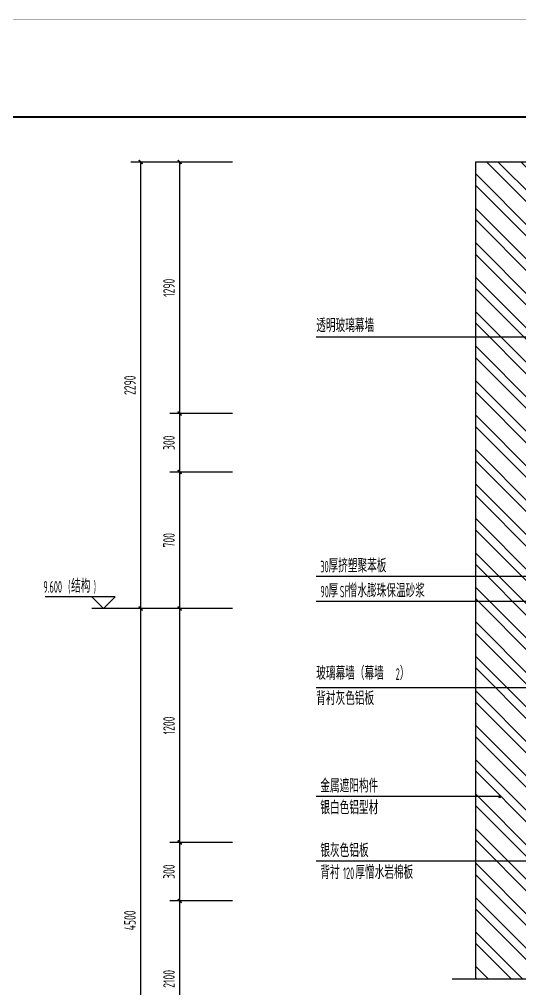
# Model space of a CAD drawing. Extents: x 76956 to 102217, y 21605 to 39570.
# Drawn here: x 81483 to 84048, y 34598 to 39570 of the extents above; entities that cross this region are included whole.
import ezdxf

# ---------------------------------------------------------------- set-up
doc = ezdxf.new("R2010")
doc.units = 0
doc.header["$LTSCALE"] = 1000
doc.header["$MEASUREMENT"] = 0
for name, color, linetype in [('00-图签', 7, 'Continuous'), ('01-标注_尺寸', 124, 'Continuous'), ('01-标注_标高', 200, 'Continuous'), ('01-标注_符号', 200, 'Continuous'), ('02-TEXT_标注', 130, 'Continuous'), ('05-填充_156', 156, 'Continuous'), ('A-SUR_看线', 231, 'Continuous')]:
    doc.layers.add(name, color=color, linetype=linetype)
doc.styles.add('_TCH_DIM', font='ros1.shx', dxfattribs={"width": 0.75, "bigfont": 'jd.shx'})
doc.styles.add('_TCH_DIM_T3', font='ros1.shx', dxfattribs={"width": 0.705882, "bigfont": 'jd.shx'})
doc.dimstyles.new('_TCH_ARCH&&20', dxfattribs={"dimtxt": 59.5, "dimasz": 20, "dimexe": 50, "dimexo": 60, "dimgap": 25.25, "dimtad": 1, "dimdec": 0, "dimzin": 0, "dimdsep": 46, "dimtxsty": '_TCH_DIM_T3', "dimblk": 'ARCHTICK', "dimcen": 0.09, "dimclrt": 7, "dimazin": 2, "dimtfac": 1, "dimtdec": 0, "dimtix": 1, "dimtmove": 2, "dimatfit": 3, "dimfxl": 0, "dimtolj": 1, "dimtzin": 0, "dimarcsym": 0})

# ---------------------------------------------------------------- blocks, each defined once
blk = doc.blocks.new('*U18')
at = {"layer": '05-填充_156'}
h = blk.add_hatch(dxfattribs=at)
h.set_pattern_fill('金属', color=256, scale=50)
h.set_pattern_definition([(45, (-3e-10, 4689.96), (-88.3883, 88.3883), []), (45, (58.93, 4689.96), (-88.3883, 88.3883), [])])
h.paths.add_polyline_path([(-300, 4190), (0, 4190), (0, 0), (-300, 0)])
at = {"layer": 'A-SUR_看线', "color": 8}
blk.add_lwpolyline([(-300, 4190), (0, 4190), (0, 0), (-300, 0)], close=True, dxfattribs=at)
blk = doc.blocks.new('图框-A1')
for points, const_width in [([(0, 0), (841, 0), (841, 594), (0, 594)], 0.05), ([(766, 584), (25, 584), (25, 10), (766, 10)], 0.5)]:
    blk.add_lwpolyline(points, close=True, dxfattribs=dict(const_width=const_width))
at = {"const_width": 0.05}
blk.add_lwpolyline([(0, 297), (2, 297)], dxfattribs=at)
blk = doc.blocks.new('_ArchTick')
at = {"color": 0, "linetype": 'ByBlock', "const_width": 0.4}
blk.add_lwpolyline([(-0.5, -0.5), (0.5, 0.5)], dxfattribs=at)
blk = doc.blocks.new('*D86')
at = {"layer": '01-标注_尺寸', "color": 0, "lineweight": -2, "transparency": 16777216}
for p, q in [((82575.5, 38838.1), (82255, 38838.1)), ((82305, 37548.1), (82305, 38838.1)), ((82575.5, 37548.1), (82255, 37548.1))]:
    blk.add_line(p, q, dxfattribs=at)
at = {"layer": 'Defpoints', "color": 0, "transparency": 16777216}
for p in [(82305, 38838.1), (82635.5, 38838.1), (82635.5, 37548.1)]:
    blk.add_point(p, dxfattribs=at)
at = {"layer": '01-标注_尺寸', "color": 0, "lineweight": -2, "transparency": 16777216, "xscale": 20, "yscale": 20, "zscale": 20}
for p, rotation in [((82305, 38838.1), 90), ((82305, 37548.1), 270)]:
    blk.add_blockref('_ArchTick', p, dxfattribs=dict(at, rotation=rotation))
at = {"layer": '01-标注_尺寸', "color": 7, "transparency": 16777216, "insert": (82250, 38193.1), "char_height": 59.5, "attachment_point": 5, "rotation": 90, "style": '_TCH_DIM_T3'}
blk.add_mtext('\\A1;1290', dxfattribs=at)
blk = doc.blocks.new('*D87')
at = {"layer": '01-标注_尺寸', "color": 0, "lineweight": -2, "transparency": 16777216}
for p, q in [((82575.5, 37548.1), (82255, 37548.1)), ((82305, 37248.1), (82305, 37548.1)), ((82575.5, 37248.1), (82255, 37248.1))]:
    blk.add_line(p, q, dxfattribs=at)
at = {"layer": 'Defpoints', "color": 0, "transparency": 16777216}
for p in [(82305, 37548.1), (82635.5, 37548.1), (82635.5, 37248.1)]:
    blk.add_point(p, dxfattribs=at)
at = {"layer": '01-标注_尺寸', "color": 0, "lineweight": -2, "transparency": 16777216, "xscale": 20, "yscale": 20, "zscale": 20}
for p, rotation in [((82305, 37548.1), 90), ((82305, 37248.1), 270)]:
    blk.add_blockref('_ArchTick', p, dxfattribs=dict(at, rotation=rotation))
at = {"layer": '01-标注_尺寸', "color": 7, "transparency": 16777216, "insert": (82250, 37398.1), "char_height": 59.5, "attachment_point": 5, "rotation": 90, "style": '_TCH_DIM_T3'}
blk.add_mtext('\\A1;300', dxfattribs=at)
blk = doc.blocks.new('*D88')
at = {"layer": '01-标注_尺寸', "color": 0, "lineweight": -2, "transparency": 16777216}
for p, q in [((82575.5, 37248.1), (82255, 37248.1)), ((82305, 36548.1), (82305, 37248.1)), ((82575.5, 36548.1), (82255, 36548.1))]:
    blk.add_line(p, q, dxfattribs=at)
at = {"layer": 'Defpoints', "color": 0, "transparency": 16777216}
for p in [(82305, 37248.1), (82635.5, 37248.1), (82635.5, 36548.1)]:
    blk.add_point(p, dxfattribs=at)
at = {"layer": '01-标注_尺寸', "color": 0, "lineweight": -2, "transparency": 16777216, "xscale": 20, "yscale": 20, "zscale": 20}
for p, rotation in [((82305, 37248.1), 90), ((82305, 36548.1), 270)]:
    blk.add_blockref('_ArchTick', p, dxfattribs=dict(at, rotation=rotation))
at = {"layer": '01-标注_尺寸', "color": 7, "transparency": 16777216, "insert": (82250, 36898.1), "char_height": 59.5, "attachment_point": 5, "rotation": 90, "style": '_TCH_DIM_T3'}
blk.add_mtext('\\A1;700', dxfattribs=at)
blk = doc.blocks.new('*D89')
at = {"layer": '01-标注_尺寸', "color": 0, "lineweight": -2, "transparency": 16777216}
for p, q in [((82575.5, 36548.1), (82255, 36548.1)), ((82305, 35348.1), (82305, 36548.1)), ((82575.5, 35348.1), (82255, 35348.1))]:
    blk.add_line(p, q, dxfattribs=at)
at = {"layer": 'Defpoints', "color": 0, "transparency": 16777216}
for p in [(82305, 36548.1), (82635.5, 36548.1), (82635.5, 35348.1)]:
    blk.add_point(p, dxfattribs=at)
at = {"layer": '01-标注_尺寸', "color": 0, "lineweight": -2, "transparency": 16777216, "xscale": 20, "yscale": 20, "zscale": 20}
for p, rotation in [((82305, 36548.1), 90), ((82305, 35348.1), 270)]:
    blk.add_blockref('_ArchTick', p, dxfattribs=dict(at, rotation=rotation))
at = {"layer": '01-标注_尺寸', "color": 7, "transparency": 16777216, "insert": (82250, 35948.1), "char_height": 59.5, "attachment_point": 5, "rotation": 90, "style": '_TCH_DIM_T3'}
blk.add_mtext('\\A1;1200', dxfattribs=at)
blk = doc.blocks.new('*D90')
at = {"layer": '01-标注_尺寸', "color": 0, "lineweight": -2, "transparency": 16777216}
for p, q in [((82575.5, 35348.1), (82255, 35348.1)), ((82305, 35048.1), (82305, 35348.1)), ((82575.5, 35048.1), (82255, 35048.1))]:
    blk.add_line(p, q, dxfattribs=at)
at = {"layer": 'Defpoints', "color": 0, "transparency": 16777216}
for p in [(82305, 35348.1), (82635.5, 35348.1), (82635.5, 35048.1)]:
    blk.add_point(p, dxfattribs=at)
at = {"layer": '01-标注_尺寸', "color": 0, "lineweight": -2, "transparency": 16777216, "xscale": 20, "yscale": 20, "zscale": 20}
for p, rotation in [((82305, 35348.1), 90), ((82305, 35048.1), 270)]:
    blk.add_blockref('_ArchTick', p, dxfattribs=dict(at, rotation=rotation))
at = {"layer": '01-标注_尺寸', "color": 7, "transparency": 16777216, "insert": (82250, 35198.1), "char_height": 59.5, "attachment_point": 5, "rotation": 90, "style": '_TCH_DIM_T3'}
blk.add_mtext('\\A1;300', dxfattribs=at)
blk = doc.blocks.new('*D91')
at = {"layer": '01-标注_尺寸', "color": 0, "lineweight": -2, "transparency": 16777216}
for p, q in [((82575.5, 35048.1), (82255, 35048.1)), ((82305, 34248.1), (82305, 35048.1)), ((82575.5, 34248.1), (82255, 34248.1))]:
    blk.add_line(p, q, dxfattribs=at)
at = {"layer": 'Defpoints', "color": 0, "transparency": 16777216}
for p in [(82305, 35048.1), (82635.5, 35048.1), (82635.5, 34248.1)]:
    blk.add_point(p, dxfattribs=at)
at = {"layer": '01-标注_尺寸', "color": 0, "lineweight": -2, "transparency": 16777216, "xscale": 20, "yscale": 20, "zscale": 20}
for p, rotation in [((82305, 35048.1), 90), ((82305, 34248.1), 270)]:
    blk.add_blockref('_ArchTick', p, dxfattribs=dict(at, rotation=rotation))
at = {"layer": '01-标注_尺寸', "color": 7, "transparency": 16777216, "insert": (82250, 34648.1), "char_height": 59.5, "attachment_point": 5, "rotation": 90, "style": '_TCH_DIM_T3'}
blk.add_mtext('\\A1;2100', dxfattribs=at)
blk = doc.blocks.new('*D105')
at = {"layer": '01-标注_尺寸', "color": 0, "lineweight": -2, "transparency": 16777216}
for p, q in [((82478.7, 38838.1), (82055, 38838.1)), ((82105, 36548.1), (82105, 38838.1)), ((82478.7, 36548.1), (82055, 36548.1))]:
    blk.add_line(p, q, dxfattribs=at)
at = {"layer": 'Defpoints', "color": 0, "transparency": 16777216}
for p in [(82105, 38838.1), (82538.7, 38838.1), (82538.7, 36548.1)]:
    blk.add_point(p, dxfattribs=at)
at = {"layer": '01-标注_尺寸', "color": 0, "lineweight": -2, "transparency": 16777216, "xscale": 20, "yscale": 20, "zscale": 20}
for p, rotation in [((82105, 38838.1), 90), ((82105, 36548.1), 270)]:
    blk.add_blockref('_ArchTick', p, dxfattribs=dict(at, rotation=rotation))
at = {"layer": '01-标注_尺寸', "color": 7, "transparency": 16777216, "insert": (82050, 37693.1), "char_height": 59.5, "attachment_point": 5, "rotation": 90, "style": '_TCH_DIM_T3'}
blk.add_mtext('\\A1;2290', dxfattribs=at)
blk = doc.blocks.new('*D106')
at = {"layer": '01-标注_尺寸', "color": 0, "lineweight": -2, "transparency": 16777216}
for p, q in [((82478.7, 36548.1), (82055, 36548.1)), ((82105, 33348.1), (82105, 36548.1)), ((82478.7, 33348.1), (82055, 33348.1))]:
    blk.add_line(p, q, dxfattribs=at)
at = {"layer": 'Defpoints', "color": 0, "transparency": 16777216}
for p in [(82105, 36548.1), (82538.7, 36548.1), (82538.7, 33348.1)]:
    blk.add_point(p, dxfattribs=at)
at = {"layer": '01-标注_尺寸', "color": 0, "lineweight": -2, "transparency": 16777216, "xscale": 20, "yscale": 20, "zscale": 20}
for p, rotation in [((82105, 36548.1), 90), ((82105, 33348.1), 270)]:
    blk.add_blockref('_ArchTick', p, dxfattribs=dict(at, rotation=rotation))
at = {"layer": '01-标注_尺寸', "color": 7, "transparency": 16777216, "insert": (82050, 34948.1), "char_height": 59.5, "attachment_point": 5, "rotation": 90, "style": '_TCH_DIM_T3'}
blk.add_mtext('\\A1;4500', dxfattribs=at)

msp = doc.modelspace()

# ---------------------------------------------------------------- linework, layer by layer
at = {"layer": '01-标注_标高'}
for p, q in [((81975, 36608.1), (81616, 36608.1)), ((81915, 36548.1), (81855, 36608.1)), ((81915, 36548.1), (81975, 36608.1)), ((82055, 36548.1), (81855, 36548.1))]:
    msp.add_line(p, q, dxfattribs=at)
at = {"layer": '01-标注_符号'}
for p, q in [((83646.6, 36712.1), (83005.1, 36712.1)), ((84633.6, 36712.1), (83646.6, 36712.1)), ((83646.6, 36584.1), (83005.1, 36584.1)), ((84778.6, 36584.1), (83646.6, 36584.1)), ((83362.6, 35583), (83005.1, 35583)), ((83946.1, 35583), (83362.6, 35583)), ((83808.1, 35251.5), (83005.1, 35251.5)), ((84151.3, 35251.5), (83808.1, 35251.5))]:
    msp.add_line(p, q, dxfattribs=at)
for points in [[(83005.1, 37942), (84146.6, 37942)], [(83005.1, 36143.5), (84146.6, 36143.5)], [(83701.3, 34648.1), (85938.8, 34648.1), (85954.1, 34690.1), (85968.9, 34606.1), (85983.8, 34648.1), (88221.3, 34648.1)]]:
    msp.add_lwpolyline(points, dxfattribs=at)
at = {"layer": '01-标注_符号', "const_width": 8}
msp.add_lwpolyline([(83950.1, 35583, 1), (83942.1, 35583, 1)], format="xyb", close=True, dxfattribs=at)

# ---------------------------------------------------------------- block references
at = {"xscale": 20, "yscale": 20, "zscale": 20, "rotation": 270}
msp.add_blockref('图框-A1', (76956.3, 39569.4), dxfattribs=at)
at = {"layer": '00-图签', "xscale": -1}
msp.add_blockref('*U18', (83821.3, 34648.1), dxfattribs=at)

# ---------------------------------------------------------------- texts
at = {"layer": '02-TEXT_标注', "style": '_TCH_DIM'}
for s, height, width, p in [('透明玻璃幕墙', 69.46, 0.75, (83005.1, 37965.6)), ('30', 59.5, 0.529412, (83026.1, 36733.1)), ('厚挤塑聚苯板', 69.46, 0.75, (83068.1, 36733.1)), ('(', 59.5, 0.529412, (81733.4, 36629.1)), ('结构', 69.46, 0.75, (81748.1, 36629.1)), (')', 59.5, 0.529412, (81864.5, 36629.1)), ('9.600', 59.5, 0.529412, (81606, 36629.1)), ('90', 59.5, 0.529412, (83026.1, 36605.1)), ('厚', 69.5, 0.75, (83068.1, 36605.1)), ('SF', 59.5, 0.529412, (83126.3, 36605.1)), ('憎水膨珠保温砂浆', 69.46, 0.75, (83166.2, 36605.1)), ('玻璃幕墙（幕墙', 69.46, 0.75, (83005.1, 36181.9)), ('）', 69.5, 0.75, (83433.5, 36181.9)), ('2', 59.5, 0.529412, (83412.5, 36181.9)), ('背衬灰色铝板', 69.46, 0.75, (83005.1, 36053)), ('金属遮阳构件', 69.46, 0.75, (83026.1, 35604)), ('银白色铝型材', 69.46, 0.75, (83026.1, 35492)), ('银灰色铝板', 69.46, 0.75, (83026.1, 35272.5)), ('背衬', 69.46, 0.75, (83026.1, 35160.5)), ('120', 59.5, 0.529412, (83142.5, 35160.5)), ('厚憎水岩棉板', 69.46, 0.75, (83205.5, 35160.5))]:
    msp.add_text(s, height=height, dxfattribs=dict(at, width=width)).set_placement(p)

# ---------------------------------------------------------------- dimensions: what is measured, and where the dimension line sits
at = {"layer": '01-标注_尺寸'}
for p1, p2, distance, picture, middle in [((82538.7, 36548.1), (82538.7, 38838.1), 433.7, '*D105', (82050, 37693.1)), ((82635.5, 37548.1), (82635.5, 38838.1), 330.5, '*D86', (82250, 38193.1)), ((82635.5, 37248.1), (82635.5, 37548.1), 330.5, '*D87', (82250, 37398.1)), ((82635.5, 36548.1), (82635.5, 37248.1), 330.5, '*D88', (82250, 36898.1)), ((82635.5, 35348.1), (82635.5, 36548.1), 330.5, '*D89', (82250, 35948.1)), ((82635.5, 35048.1), (82635.5, 35348.1), 330.5, '*D90', (82250, 35198.1))]:
    dim = msp.add_aligned_dim(p1=p1, p2=p2, distance=distance, dimstyle='_TCH_ARCH&&20', dxfattribs=at)
    dim.commit()
    dim.dimension.update_dxf_attribs({"geometry": picture, "text_midpoint": middle})
for p1, p2, distance, text, picture, middle in [((82538.7, 33348.1), (82538.7, 36548.1), 433.7, '4500', '*D106', (82050, 34948.1)), ((82635.5, 34248.1), (82635.5, 35048.1), 330.5, '2100', '*D91', (82250, 34648.1))]:
    dim = msp.add_aligned_dim(p1=p1, p2=p2, distance=distance, text=text, dimstyle='_TCH_ARCH&&20', dxfattribs=at)
    dim.commit()
    dim.dimension.update_dxf_attribs({"geometry": picture, "text_midpoint": middle})

doc.saveas('drawing.dxf')
